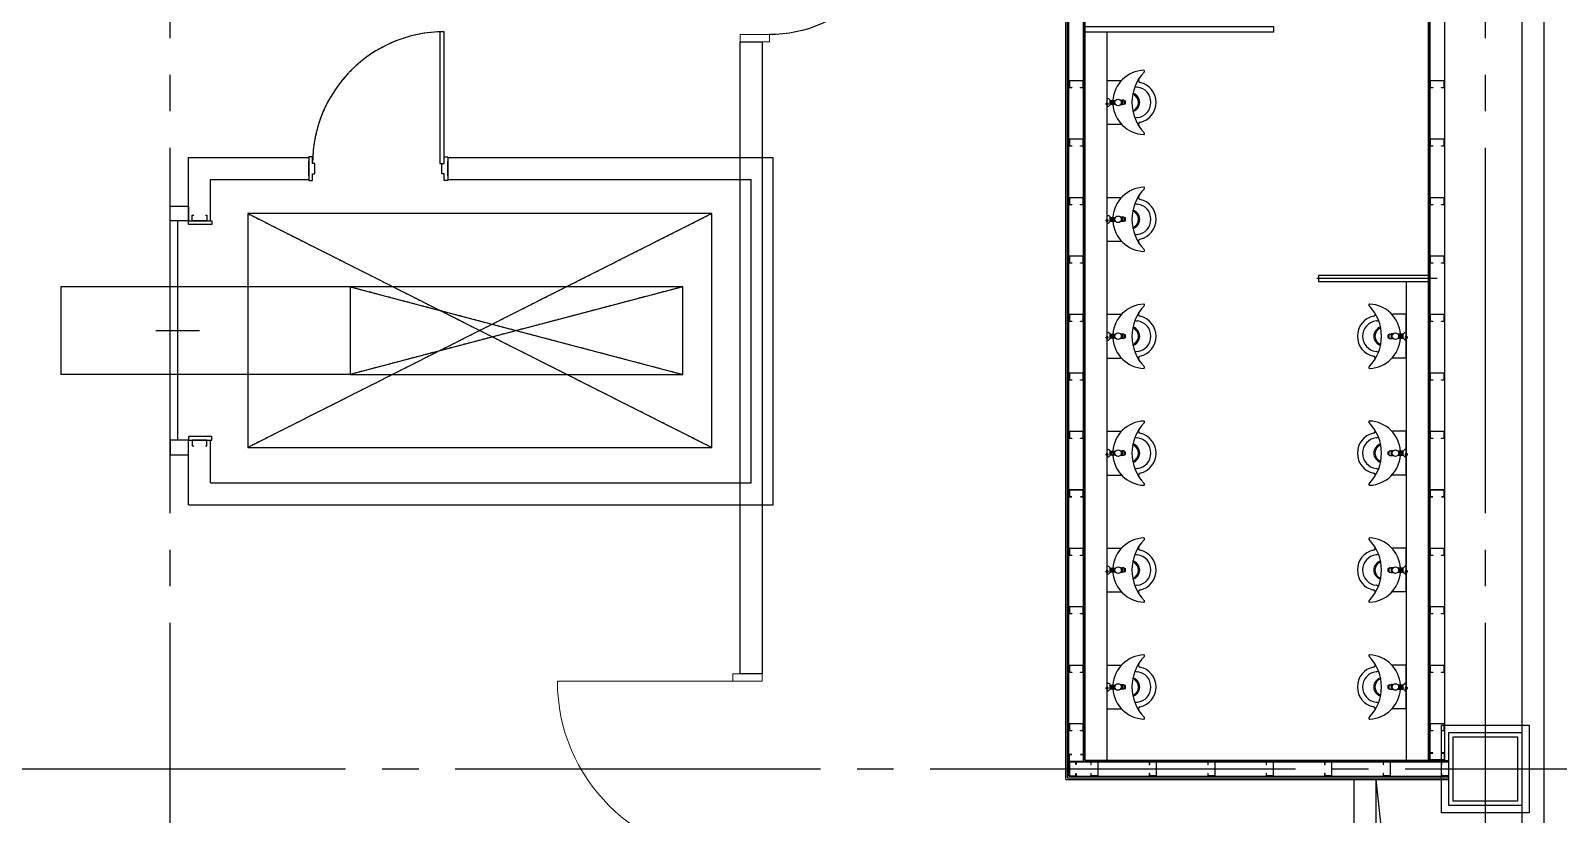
# Model space of a CAD drawing. Header units: millimetres. Extents: x -48783 to 40488, y 6477 to 32964.
# Drawn here: x 23304 to 24350, y 13319 to 13855 of the extents above; entities that cross this region are included whole.
import ezdxf

# ---------------------------------------------------------------- set-up
doc = ezdxf.new("R2010")
doc.units = ezdxf.units.MM
doc.header["$LTSCALE"] = 100
doc.linetypes.add('X-N-FAB-L20$0$COL-CEN-LIN', pattern=[3.25, 2.5, -0.25, 0.25, -0.25])
doc.linetypes.add('X-N-FAB-L20$0$HIDDENK1', pattern=[0.334, 0.167, -0.167])
for name, color, linetype in [('0-XREF', 7, 'Continuous'), ('X-N-FAB-L20$0$08', 8, 'Continuous'), ('X-N-FAB-L20$0$200K新增範圍', 8, 'Continuous'), ('X-N-FAB-L20$0$BLOCK', 8, 'Continuous'), ('X-N-FAB-L20$0$CCL', 8, 'X-N-FAB-L20$0$COL-CEN-LIN'), ('X-N-FAB-L20$0$COL', 8, 'Continuous'), ('X-N-FAB-L20$0$COL-S', 8, 'Continuous')]:
    doc.layers.add(name, color=color, linetype=linetype)

# ---------------------------------------------------------------- blocks, each defined once
blk = doc.blocks.new('X-N-FAB-L20$0$X-NFAB-UPS_L10$0$A$C65aec59f')
at = {"lineweight": 0}
for p, q in [((0, 1200), (-1200, 1200)), ((0, 1250), (20, 1250)), ((0, 1250), (0, 1200)), ((200, 1250), (0, 1250)), ((0, 1250), (20, 1250)), ((0, 1250), (20, 1250)), ((0, 1200), (200, 1200)), ((20, 1250), (180, 1250)), ((20, 1250), (180, 1250)), ((20, 1250), (180, 1250)), ((180, 1250), (200, 1250)), ((180, 1250), (200, 1250)), ((180, 1250), (200, 1250)), ((200, 1200), (200, 1250)), ((0, -1200), (-1200, -1200)), ((200, -1200), (0, -1200)), ((0, -1200), (0, -1250)), ((0, -1250), (20, -1250)), ((0, -1250), (200, -1250)), ((0, -1250), (20, -1250)), ((0, -1250), (20, -1250)), ((20, -1250), (180, -1250)), ((20, -1250), (180, -1250)), ((20, -1250), (180, -1250)), ((180, -1250), (200, -1250)), ((180, -1250), (200, -1250)), ((180, -1250), (200, -1250)), ((200, -1250), (200, -1200))]:
    blk.add_line(p, q, dxfattribs=at)
for centre, major_axis in [((0, 1200), (-849, 849)), ((0, -1200), (849, 849))]:
    blk.add_ellipse(centre, major_axis=major_axis, ratio=1, start_param=0.785398, end_param=2.356194, dxfattribs=at)
blk = doc.blocks.new('X-N-FAB-L20$0$X-NFAB-UPS_L10$0$A$C01469983')
at = {"lineweight": 0}
for p, q in [((-180, 0), (-200, 0)), ((-200, 0), (-200, -50)), ((0, 0), (-200, 0)), ((-180, 0), (-200, 0)), ((-180, 0), (-200, 0)), ((-20, 0), (-180, 0)), ((-20, 0), (-180, 0)), ((-20, 0), (-180, 0)), ((0, 0), (-20, 0)), ((0, 0), (-20, 0)), ((0, 0), (-20, 0)), ((0, -50), (0, 0)), ((-200, -50), (0, -50)), ((0, -950), (-200, -950)), ((-200, -950), (-200, -1000)), ((-180, -1000), (-200, -1000)), ((-200, -1000), (0, -1000)), ((-180, -1000), (-200, -1000)), ((-180, -1000), (-200, -1000)), ((-20, -1000), (-180, -1000)), ((-20, -1000), (-180, -1000)), ((-20, -1000), (-180, -1000)), ((0, -1000), (-20, -1000)), ((0, -1000), (-20, -1000)), ((0, -1000), (-20, -1000)), ((0, -1000), (0, -950))]:
    blk.add_line(p, q, dxfattribs=at)
blk.add_line((-200, -50), (-1100, -50))
at = {"lineweight": 0, "flags": 128}
blk.add_lwpolyline([(0, 0), (0, 100)], dxfattribs=at)
blk.add_arc((-200, -50), 900, 180, 270)
blk = doc.blocks.new('X-N-FAB-L20$0$A$C0e4649b7')
at = {"linetype": 'X-N-FAB-L20$0$HIDDENK1'}
for p, q in [((9275, 23208), (9275, 23641)), ((9275, 23641), (10099, 23641)), ((11049, 23641), (13275, 23641)), ((13275, 21266), (13275, 23641)), ((10099, 23516), (10099, 23616)), ((11049, 23516), (11049, 23616)), ((9425, 23208), (9425, 23491)), ((9425, 23491), (10099, 23491)), ((11049, 23491), (13125, 23491)), ((13125, 21416), (13125, 23491)), ((9680, 23258), (12857, 21658)), ((12857, 23258), (9680, 21658)), ((9200, 23208), (9200, 21708)), ((9275, 23208), (9425, 23208)), ((8401, 22758), (8401, 22158)), ((10381, 22758), (8401, 22758)), ((12657, 22758), (10381, 22158)), ((10381, 22758), (12657, 22158)), ((9050, 22458), (9350, 22458)), ((10381, 22158), (8401, 22158)), ((9275, 21266), (9275, 21708)), ((9275, 21708), (9425, 21708)), ((9425, 21416), (9425, 21708)), ((9425, 21416), (13125, 21416)), ((9275, 21266), (13275, 21266))]:
    blk.add_line(p, q, dxfattribs=at)
for points in [[(11024, 24502), (10994, 24502), (10994, 23602), (11024, 23602)], [(9275, 23208), (9150, 23208), (9150, 23308), (9275, 23308)], [(12857, 23258), (9680, 23258), (9680, 21658), (12857, 21658)], [(12657, 22758), (10381, 22758), (10381, 22158), (12657, 22158)], [(9275, 21708), (9150, 21708), (9150, 21608), (9275, 21608)]]:
    blk.add_lwpolyline(points, close=True, dxfattribs=at)
blk.add_lwpolyline([(13050, 24433), (13200, 24433), (13200, 20108), (13050, 20108)], close=True)
for points in [[(10099, 23485), (10124, 23485), (10124, 23530), (10139, 23530), (10139, 23602), (10124, 23602), (10124, 23647), (10099, 23647), (10099, 23485)], [(11049, 23485), (11024, 23485), (11024, 23530), (11009, 23530), (11009, 23602), (11024, 23602), (11024, 23647), (11049, 23647), (11049, 23485)], [(9390, 23248), (9400, 23248), (9400, 23208), (9300, 23208), (9300, 23248), (9310, 23248)], [(9410, 23208), (9435, 23208), (9435, 23183), (9275, 23183), (9275, 23208), (9300, 23208)], [(9410, 21708), (9435, 21708), (9435, 21733), (9275, 21733), (9275, 21708), (9300, 21708)], [(9390, 21668), (9400, 21668), (9400, 21708), (9300, 21708), (9300, 21668), (9310, 21668)]]:
    blk.add_lwpolyline(points, dxfattribs=at)
blk.add_arc((11024, 23602), 900, 90, 180, dxfattribs=at)
at = {"xscale": -1}
blk.add_blockref('X-N-FAB-L20$0$X-NFAB-UPS_L10$0$A$C01469983', (13050, 25433), dxfattribs=at)
at = {"xscale": -1, "rotation": 180}
blk.add_blockref('X-N-FAB-L20$0$X-NFAB-UPS_L10$0$A$C65aec59f', (13000, 18858), dxfattribs=at)
blk = doc.blocks.new('X-N-FAB-L20$0$A$C028b1125')
at = {"layer": 'X-N-FAB-L20$0$COL'}
blk.add_lwpolyline([(0, 60), (60, 60), (60, 0), (0, 0)], close=True, dxfattribs=at)
at = {"layer": 'X-N-FAB-L20$0$COL-S'}
for points in [[(5, 5), (5, 55), (55, 55), (55, 5)], [(8, 8), (8, 52), (52, 52), (52, 8)]]:
    blk.add_lwpolyline(points, close=True, dxfattribs=at)
blk = doc.blocks.new('X-N-FAB-L20$0$A$C20c95bda')
at = {"layer": 'X-N-FAB-L20$0$CCL'}
for p, q in [((24420, 0), (24420, 9160)), ((25320, 0), (25320, 9160)), ((240, 2750), (28330, 2750))]:
    blk.add_line(p, q, dxfattribs=at)
at = {"layer": 'X-N-FAB-L20$0$COL'}
blk.add_blockref('X-N-FAB-L20$0$A$C028b1125', (25290, 2720), dxfattribs=at)
blk = doc.blocks.new('X-N-FAB-L20$0$A$C1d07c4d4')
for centre, radius in [((24758.5, 3180.2), 0.2), ((24762.2, 3181.1), 1.1), ((24762.2, 3181.1), 0.6), ((24766, 3181.1), 2.25), ((24758.5, 3100.2), 0.2), ((24762.2, 3101.1), 1.1), ((24762.2, 3101.1), 0.6), ((24766, 3101.1), 2.25), ((24762.2, 3021.1), 1.1), ((24766, 3021.1), 2.25), ((24955.8, 3021.1), 2.25), ((24959.6, 3021.1), 1.1), ((24758.5, 3020.2), 0.2), ((24762.2, 3021.1), 0.6), ((24959.6, 3021.1), 0.6), ((24963.3, 3020.2), 0.2), ((24758.5, 2940.2), 0.2), ((24762.2, 2941.1), 1.1), ((24762.2, 2941.1), 0.6), ((24766, 2941.1), 2.25), ((24955.8, 2941.1), 2.25), ((24959.6, 2941.1), 1.1), ((24959.6, 2941.1), 0.6), ((24963.3, 2940.2), 0.2), ((24758.5, 2860.2), 0.2), ((24762.2, 2861.1), 1.1), ((24762.2, 2861.1), 0.6), ((24766, 2861.1), 2.25), ((24955.8, 2861.1), 2.25), ((24959.6, 2861.1), 1.1), ((24959.6, 2861.1), 0.6), ((24963.3, 2860.2), 0.2), ((24762.2, 2781.1), 1.1), ((24762.2, 2781.1), 0.6), ((24766, 2781.1), 2.25), ((24955.8, 2781.1), 2.25), ((24959.6, 2781.1), 1.1), ((24959.6, 2781.1), 0.6), ((24758.5, 2780.2), 0.2), ((24963.3, 2780.2), 0.2)]:
    blk.add_circle(centre, radius)
at = {"layer": 'X-N-FAB-L20$0$08'}
for p, q in [((24730.2, 2717.8), (24730.2, 3684.4)), ((24731.5, 2719), (24731.5, 3683.1)), ((24732.4, 2720), (24732.4, 3682.2)), ((24989.4, 3684.4), (24989.4, 2730.8)), ((24742.4, 2730), (24742.4, 3672.2)), ((24743.2, 2730.8), (24743.2, 3671.4)), ((24743.5, 2731.1), (24743.5, 3671.1)), ((24978.3, 3671.1), (24978.3, 2731.1)), ((24978.6, 3671.4), (24978.6, 2730.8)), ((24979.4, 3672.2), (24979.4, 2730.8)), ((25042.4, 3300), (25042.4, 2695)), ((25057.4, 3285), (25057.4, 2294)), ((24758.5, 2731.1), (24758.5, 3229.1)), ((24758.5, 3166.1), (24758.5, 3196.1)), ((24758.5, 3196.1), (24767.8, 3196.1)), ((24757.5, 3180.2), (24759.5, 3180.2)), ((24757.8, 3179.5), (24759.2, 3180.9)), ((24759.2, 3179.5), (24757.8, 3180.9)), ((24758.5, 3178.5), (24758.5, 3183.7)), ((24758.5, 3183.7), (24759.4, 3183.7)), ((24758.5, 3180.1), (24758.5, 3182.1)), ((24758.5, 3179.2), (24758.5, 3181.2)), ((24760.6, 3182.7), (24759.7, 3183.6)), ((24760.6, 3179.5), (24759.7, 3178.6)), ((24760.6, 3179.6), (24760.6, 3182.6)), ((24760.6, 3182.4), (24763.2, 3182.4)), ((24763.2, 3179.7), (24760.6, 3179.7)), ((24763.2, 3182.4), (24763.9, 3182.4)), ((24763.9, 3179.7), (24763.2, 3179.7)), ((24768, 3182.7), (24768.9, 3182.7)), ((24768.9, 3179.5), (24768, 3179.5)), ((24768.9, 3182.7), (24768.9, 3179.5)), ((24770.1, 3182.6), (24768.9, 3182.6)), ((24770.1, 3179.6), (24768.9, 3179.5)), ((24770.3, 3179.8), (24770.3, 3182.4)), ((24770.3, 3182.1), (24770.9, 3182.1)), ((24770.9, 3180.1), (24770.3, 3180.1)), ((24758.5, 3178.5), (24759.4, 3178.5)), ((24758.5, 3166.1), (24767.8, 3166.1)), ((24129.9, 3100), (24129.9, 3143.3)), ((24129.9, 3143.3), (24212.3, 3143.3)), ((24212.3, 3130.8), (24212.3, 3140.8)), ((24307.3, 3143.3), (24529.9, 3143.3)), ((24307.3, 3130.8), (24307.3, 3140.8)), ((24529.9, 2905.8), (24529.9, 3143.3)), ((24144.9, 3100), (24144.9, 3128.3)), ((24144.9, 3128.3), (24212.3, 3128.3)), ((24307.3, 3128.3), (24514.9, 3128.3)), ((24514.9, 2920.8), (24514.9, 3128.3)), ((24758.5, 3086.1), (24758.5, 3116.1)), ((24758.5, 3116.1), (24767.8, 3116.1)), ((24122.4, 3100), (24122.4, 2950)), ((24129.9, 3100), (24144.9, 3100)), ((24170.4, 3105), (24488.1, 2945)), ((24488.1, 3105), (24170.4, 2945)), ((24757.5, 3100.2), (24759.5, 3100.2)), ((24757.8, 3099.5), (24759.2, 3100.9)), ((24759.2, 3099.5), (24757.8, 3100.9)), ((24758.5, 3098.5), (24758.5, 3103.7)), ((24758.5, 3103.7), (24759.4, 3103.7)), ((24758.5, 3100.1), (24758.5, 3102.1)), ((24758.5, 3099.2), (24758.5, 3101.2)), ((24758.5, 3098.5), (24759.4, 3098.5)), ((24760.6, 3102.7), (24759.7, 3103.6)), ((24760.6, 3099.5), (24759.7, 3098.6)), ((24760.6, 3099.6), (24760.6, 3102.6)), ((24760.6, 3102.4), (24763.2, 3102.4)), ((24763.2, 3099.7), (24760.6, 3099.7)), ((24763.2, 3102.4), (24763.9, 3102.4)), ((24763.9, 3099.7), (24763.2, 3099.7)), ((24768, 3102.7), (24768.9, 3102.7)), ((24768.9, 3099.5), (24768, 3099.5)), ((24768.9, 3102.7), (24768.9, 3099.5)), ((24770.1, 3102.6), (24768.9, 3102.6)), ((24770.1, 3099.6), (24768.9, 3099.5)), ((24770.3, 3099.8), (24770.3, 3102.4)), ((24770.3, 3102.1), (24770.9, 3102.1)), ((24770.9, 3100.1), (24770.3, 3100.1)), ((24758.5, 3086.1), (24767.8, 3086.1)), ((24042.5, 3055), (24042.5, 2995)), ((24240.5, 3055), (24042.5, 3055)), ((24468.1, 3055), (24240.5, 2995)), ((24240.5, 3055), (24468.1, 2995)), ((24984.4, 3060.6), (24902, 3060.6)), ((24963.3, 3058.6), (24963.3, 2731.1)), ((24758.5, 3006.1), (24758.5, 3036.1)), ((24758.5, 3036.1), (24767.8, 3036.1)), ((24963.3, 3036.1), (24954.1, 3036.1)), ((24963.3, 3006.1), (24963.3, 3036.1)), ((24107.4, 3025), (24137.4, 3025)), ((24758.5, 3018.5), (24758.5, 3023.7)), ((24758.5, 3023.7), (24759.4, 3023.7)), ((24758.5, 3020.1), (24758.5, 3022.1)), ((24760.6, 3022.7), (24759.7, 3023.6)), ((24760.6, 3019.6), (24760.6, 3022.6)), ((24760.6, 3022.4), (24763.2, 3022.4)), ((24763.2, 3022.4), (24763.9, 3022.4)), ((24768, 3022.7), (24768.9, 3022.7)), ((24768.9, 3022.7), (24768.9, 3019.5)), ((24770.1, 3022.6), (24768.9, 3022.6)), ((24770.3, 3019.8), (24770.3, 3022.4)), ((24770.3, 3022.1), (24770.9, 3022.1)), ((24951.5, 3022.1), (24950.9, 3022.1)), ((24951.5, 3019.8), (24951.5, 3022.4)), ((24951.7, 3022.6), (24952.9, 3022.6)), ((24952.9, 3022.7), (24952.9, 3019.5)), ((24953.9, 3022.7), (24952.9, 3022.7)), ((24958.6, 3022.4), (24958, 3022.4)), ((24961.2, 3022.4), (24958.6, 3022.4)), ((24961.2, 3019.6), (24961.2, 3022.6)), ((24961.3, 3022.7), (24962.2, 3023.6)), ((24963.3, 3023.7), (24962.5, 3023.7)), ((24963.3, 3018.5), (24963.3, 3023.7)), ((24963.3, 3020.1), (24963.3, 3022.1)), ((24757.5, 3020.2), (24759.5, 3020.2)), ((24757.8, 3019.5), (24759.2, 3020.9)), ((24759.2, 3019.5), (24757.8, 3020.9)), ((24758.5, 3019.2), (24758.5, 3021.2)), ((24758.5, 3018.5), (24759.4, 3018.5)), ((24760.6, 3019.5), (24759.7, 3018.6)), ((24763.2, 3019.7), (24760.6, 3019.7)), ((24763.9, 3019.7), (24763.2, 3019.7)), ((24768.9, 3019.5), (24768, 3019.5)), ((24770.1, 3019.6), (24768.9, 3019.5)), ((24770.9, 3020.1), (24770.3, 3020.1)), ((24950.9, 3020.1), (24951.5, 3020.1)), ((24951.7, 3019.6), (24952.9, 3019.5)), ((24952.9, 3019.5), (24953.9, 3019.5)), ((24958, 3019.7), (24958.6, 3019.7)), ((24958.6, 3019.7), (24961.2, 3019.7)), ((24961.3, 3019.5), (24962.2, 3018.6)), ((24964.3, 3020.2), (24962.3, 3020.2)), ((24963.3, 3018.5), (24962.5, 3018.5)), ((24964, 3019.5), (24962.6, 3020.9)), ((24962.6, 3019.5), (24964, 3020.9)), ((24963.3, 3019.2), (24963.3, 3021.2)), ((24758.5, 3006.1), (24767.8, 3006.1)), ((24963.3, 3006.1), (24954.1, 3006.1)), ((24240.5, 2995), (24042.5, 2995)), ((24129.9, 2905.8), (24129.9, 2950)), ((24129.9, 2950), (24144.9, 2950)), ((24144.9, 2920.8), (24144.9, 2950)), ((24758.5, 2926.1), (24758.5, 2956.1)), ((24758.5, 2956.1), (24767.8, 2956.1)), ((24963.3, 2956.1), (24954.1, 2956.1)), ((24963.3, 2926.1), (24963.3, 2956.1)), ((24757.5, 2940.2), (24759.5, 2940.2)), ((24757.8, 2939.5), (24759.2, 2940.9)), ((24759.2, 2939.5), (24757.8, 2940.9)), ((24758.5, 2938.5), (24758.5, 2943.7)), ((24758.5, 2943.7), (24759.4, 2943.7)), ((24758.5, 2940.1), (24758.5, 2942.1)), ((24758.5, 2939.2), (24758.5, 2941.2)), ((24758.5, 2938.5), (24759.4, 2938.5)), ((24760.6, 2942.7), (24759.7, 2943.6)), ((24760.6, 2939.5), (24759.7, 2938.6)), ((24760.6, 2939.6), (24760.6, 2942.6)), ((24760.6, 2942.4), (24763.2, 2942.4)), ((24763.2, 2939.7), (24760.6, 2939.7)), ((24763.2, 2942.4), (24763.9, 2942.4)), ((24763.9, 2939.7), (24763.2, 2939.7)), ((24768, 2942.7), (24768.9, 2942.7)), ((24768.9, 2939.5), (24768, 2939.5)), ((24768.9, 2942.7), (24768.9, 2939.5)), ((24770.1, 2942.6), (24768.9, 2942.6)), ((24770.1, 2939.6), (24768.9, 2939.5)), ((24770.3, 2939.8), (24770.3, 2942.4)), ((24770.3, 2942.1), (24770.9, 2942.1)), ((24770.9, 2940.1), (24770.3, 2940.1)), ((24951.5, 2942.1), (24950.9, 2942.1)), ((24950.9, 2940.1), (24951.5, 2940.1)), ((24951.5, 2939.8), (24951.5, 2942.4)), ((24951.7, 2942.6), (24952.9, 2942.6)), ((24951.7, 2939.6), (24952.9, 2939.5)), ((24952.9, 2942.7), (24952.9, 2939.5)), ((24953.9, 2942.7), (24952.9, 2942.7)), ((24952.9, 2939.5), (24953.9, 2939.5)), ((24958.6, 2942.4), (24958, 2942.4)), ((24958, 2939.7), (24958.6, 2939.7)), ((24961.2, 2942.4), (24958.6, 2942.4)), ((24958.6, 2939.7), (24961.2, 2939.7)), ((24961.2, 2939.6), (24961.2, 2942.6)), ((24961.3, 2942.7), (24962.2, 2943.6)), ((24961.3, 2939.5), (24962.2, 2938.6)), ((24964.3, 2940.2), (24962.3, 2940.2)), ((24963.3, 2943.7), (24962.5, 2943.7)), ((24963.3, 2938.5), (24962.5, 2938.5)), ((24964, 2939.5), (24962.6, 2940.9)), ((24962.6, 2939.5), (24964, 2940.9)), ((24963.3, 2938.5), (24963.3, 2943.7)), ((24963.3, 2940.1), (24963.3, 2942.1)), ((24963.3, 2939.2), (24963.3, 2941.2)), ((24144.9, 2920.8), (24514.9, 2920.8)), ((24758.5, 2926.1), (24767.8, 2926.1)), ((24963.3, 2926.1), (24954.1, 2926.1)), ((24129.9, 2905.8), (24529.9, 2905.8)), ((24758.5, 2846.1), (24758.5, 2876.1)), ((24758.5, 2876.1), (24767.8, 2876.1)), ((24963.3, 2876.1), (24954.1, 2876.1)), ((24963.3, 2846.1), (24963.3, 2876.1)), ((24757.5, 2860.2), (24759.5, 2860.2)), ((24757.8, 2859.5), (24759.2, 2860.9)), ((24759.2, 2859.5), (24757.8, 2860.9)), ((24758.5, 2858.5), (24758.5, 2863.7)), ((24758.5, 2863.7), (24759.4, 2863.7)), ((24758.5, 2860.1), (24758.5, 2862.1)), ((24758.5, 2859.2), (24758.5, 2861.2)), ((24758.5, 2858.5), (24759.4, 2858.5)), ((24760.6, 2862.7), (24759.7, 2863.6)), ((24760.6, 2859.5), (24759.7, 2858.6)), ((24760.6, 2859.6), (24760.6, 2862.6)), ((24760.6, 2862.4), (24763.2, 2862.4)), ((24763.2, 2859.7), (24760.6, 2859.7)), ((24763.2, 2862.4), (24763.9, 2862.4)), ((24763.9, 2859.7), (24763.2, 2859.7)), ((24768, 2862.7), (24768.9, 2862.7)), ((24768.9, 2859.5), (24768, 2859.5)), ((24768.9, 2862.7), (24768.9, 2859.5)), ((24770.1, 2862.6), (24768.9, 2862.6)), ((24770.1, 2859.6), (24768.9, 2859.5)), ((24770.3, 2859.8), (24770.3, 2862.4)), ((24770.3, 2862.1), (24770.9, 2862.1)), ((24770.9, 2860.1), (24770.3, 2860.1)), ((24951.5, 2862.1), (24950.9, 2862.1)), ((24950.9, 2860.1), (24951.5, 2860.1)), ((24951.5, 2859.8), (24951.5, 2862.4)), ((24951.7, 2862.6), (24952.9, 2862.6)), ((24951.7, 2859.6), (24952.9, 2859.5)), ((24952.9, 2862.7), (24952.9, 2859.5)), ((24953.9, 2862.7), (24952.9, 2862.7)), ((24952.9, 2859.5), (24953.9, 2859.5)), ((24958.6, 2862.4), (24958, 2862.4)), ((24958, 2859.7), (24958.6, 2859.7)), ((24961.2, 2862.4), (24958.6, 2862.4)), ((24958.6, 2859.7), (24961.2, 2859.7)), ((24961.2, 2859.6), (24961.2, 2862.6)), ((24961.3, 2862.7), (24962.2, 2863.6)), ((24961.3, 2859.5), (24962.2, 2858.6)), ((24964.3, 2860.2), (24962.3, 2860.2)), ((24963.3, 2863.7), (24962.5, 2863.7)), ((24963.3, 2858.5), (24962.5, 2858.5)), ((24964, 2859.5), (24962.6, 2860.9)), ((24962.6, 2859.5), (24964, 2860.9)), ((24963.3, 2858.5), (24963.3, 2863.7)), ((24963.3, 2860.1), (24963.3, 2862.1)), ((24963.3, 2859.2), (24963.3, 2861.2)), ((24758.5, 2846.1), (24767.8, 2846.1)), ((24963.3, 2846.1), (24954.1, 2846.1)), ((24758.5, 2766.1), (24758.5, 2796.1)), ((24758.5, 2796.1), (24767.8, 2796.1)), ((24963.3, 2796.1), (24954.1, 2796.1)), ((24963.3, 2766.1), (24963.3, 2796.1)), ((24758.5, 2778.5), (24758.5, 2783.7)), ((24758.5, 2783.7), (24759.4, 2783.7)), ((24758.5, 2780.1), (24758.5, 2782.1)), ((24760.6, 2782.7), (24759.7, 2783.6)), ((24760.6, 2779.6), (24760.6, 2782.6)), ((24760.6, 2782.4), (24763.2, 2782.4)), ((24763.2, 2782.4), (24763.9, 2782.4)), ((24768, 2782.7), (24768.9, 2782.7)), ((24768.9, 2782.7), (24768.9, 2779.5)), ((24770.1, 2782.6), (24768.9, 2782.6)), ((24770.3, 2779.8), (24770.3, 2782.4)), ((24770.3, 2782.1), (24770.9, 2782.1)), ((24951.5, 2782.1), (24950.9, 2782.1)), ((24951.5, 2779.8), (24951.5, 2782.4)), ((24951.7, 2782.6), (24952.9, 2782.6)), ((24952.9, 2782.7), (24952.9, 2779.5)), ((24953.9, 2782.7), (24952.9, 2782.7)), ((24958.6, 2782.4), (24958, 2782.4)), ((24961.2, 2782.4), (24958.6, 2782.4)), ((24961.2, 2779.6), (24961.2, 2782.6)), ((24961.3, 2782.7), (24962.2, 2783.6)), ((24963.3, 2783.7), (24962.5, 2783.7)), ((24963.3, 2778.5), (24963.3, 2783.7)), ((24963.3, 2780.1), (24963.3, 2782.1)), ((24757.5, 2780.2), (24759.5, 2780.2)), ((24759.2, 2779.5), (24757.8, 2780.9)), ((24757.8, 2779.5), (24759.2, 2780.9)), ((24758.5, 2779.2), (24758.5, 2781.2)), ((24758.5, 2778.5), (24759.4, 2778.5)), ((24760.6, 2779.5), (24759.7, 2778.6)), ((24763.2, 2779.7), (24760.6, 2779.7)), ((24763.9, 2779.7), (24763.2, 2779.7)), ((24768.9, 2779.5), (24768, 2779.5)), ((24770.1, 2779.6), (24768.9, 2779.5)), ((24770.9, 2780.1), (24770.3, 2780.1)), ((24950.9, 2780.1), (24951.5, 2780.1)), ((24951.7, 2779.6), (24952.9, 2779.5)), ((24952.9, 2779.5), (24953.9, 2779.5)), ((24958, 2779.7), (24958.6, 2779.7)), ((24958.6, 2779.7), (24961.2, 2779.7)), ((24961.3, 2779.5), (24962.2, 2778.6)), ((24964.3, 2780.2), (24962.3, 2780.2)), ((24963.3, 2778.5), (24962.5, 2778.5)), ((24962.6, 2779.5), (24964, 2780.9)), ((24964, 2779.5), (24962.6, 2780.9)), ((24963.3, 2779.2), (24963.3, 2781.2)), ((24758.5, 2766.1), (24767.8, 2766.1)), ((24963.3, 2766.1), (24954.1, 2766.1)), ((24742.4, 2730), (24992.4, 2730)), ((24743.2, 2730.8), (24992.4, 2730.8)), ((24743.5, 2731.1), (24978.3, 2731.1)), ((24731.5, 2719), (24992.4, 2719)), ((24732.4, 2720), (24992.4, 2720)), ((24730.2, 2717.8), (24992.4, 2717.8)), ((24927.4, 2717.8), (24927.4, 2655)), ((24942.4, 2717.8), (24942.4, 2655)), ((24942.4, 2717.8), (25002.4, 2170)), ((25042.4, 2695), (25042.4, 2170))]:
    blk.add_line(p, q, dxfattribs=at)
for points in [[(24743.5, 3233.1), (24872.5, 3233.1), (24872.5, 3229.1), (24743.5, 3229.1)], [(24212.3, 3127.7), (24214.8, 3127.7), (24214.8, 3132.2), (24216.3, 3132.2), (24216.3, 3139.4), (24214.8, 3139.4), (24214.8, 3143.9), (24212.3, 3143.9), (24212.3, 3127.7)], [(24307.3, 3127.7), (24304.8, 3127.7), (24304.8, 3132.2), (24303.3, 3132.2), (24303.3, 3139.4), (24304.8, 3139.4), (24304.8, 3143.9), (24307.3, 3143.9), (24307.3, 3127.7)], [(24143.4, 3100), (24145.9, 3100), (24145.9, 3097.5), (24129.9, 3097.5), (24129.9, 3100), (24132.4, 3100)], [(24141.4, 3104), (24142.4, 3104), (24142.4, 3100), (24132.4, 3100), (24132.4, 3104), (24133.4, 3104)], [(24978.3, 3062.6), (24903.3, 3062.6), (24903.3, 3058.6), (24978.3, 3058.6)], [(24143.4, 2950), (24145.9, 2950), (24145.9, 2952.5), (24129.9, 2952.5), (24129.9, 2950), (24132.4, 2950)], [(24141.4, 2946), (24142.4, 2946), (24142.4, 2950), (24132.4, 2950), (24132.4, 2946), (24133.4, 2946)]]:
    blk.add_lwpolyline(points, dxfattribs=at)
for points in [[(24304.8, 3229.4), (24301.8, 3229.4), (24301.8, 3139.4), (24304.8, 3139.4)], [(24734.4, 3191.1), (24732.4, 3191.1), (24732.4, 3196.1), (24742.4, 3196.1), (24742.4, 3191.1), (24740.4, 3191.1), (24740.4, 3191.3), (24742.2, 3191.3), (24742.2, 3195.9), (24732.7, 3195.9), (24732.7, 3191.3), (24734.4, 3191.3)], [(24981.4, 3191.1), (24979.4, 3191.1), (24979.4, 3196.1), (24989.4, 3196.1), (24989.4, 3191.1), (24987.4, 3191.1), (24987.4, 3191.3), (24989.2, 3191.3), (24989.2, 3195.9), (24979.7, 3195.9), (24979.7, 3191.3), (24981.4, 3191.3)], [(24734.4, 3151.1), (24732.4, 3151.1), (24732.4, 3156.1), (24742.4, 3156.1), (24742.4, 3151.1), (24740.4, 3151.1), (24740.4, 3151.3), (24742.2, 3151.3), (24742.2, 3155.9), (24732.7, 3155.9), (24732.7, 3151.3), (24734.4, 3151.3)], [(24981.4, 3151.1), (24979.4, 3151.1), (24979.4, 3156.1), (24989.4, 3156.1), (24989.4, 3151.1), (24987.4, 3151.1), (24987.4, 3151.3), (24989.2, 3151.3), (24989.2, 3155.9), (24979.7, 3155.9), (24979.7, 3151.3), (24981.4, 3151.3)], [(24734.4, 3111.1), (24732.4, 3111.1), (24732.4, 3116.1), (24742.4, 3116.1), (24742.4, 3111.1), (24740.4, 3111.1), (24740.4, 3111.3), (24742.2, 3111.3), (24742.2, 3115.9), (24732.7, 3115.9), (24732.7, 3111.3), (24734.4, 3111.3)], [(24981.4, 3111.1), (24979.4, 3111.1), (24979.4, 3116.1), (24989.4, 3116.1), (24989.4, 3111.1), (24987.4, 3111.1), (24987.4, 3111.3), (24989.2, 3111.3), (24989.2, 3115.9), (24979.7, 3115.9), (24979.7, 3111.3), (24981.4, 3111.3)], [(24129.9, 3100), (24117.4, 3100), (24117.4, 3110), (24129.9, 3110)], [(24488.1, 3105), (24170.4, 3105), (24170.4, 2945), (24488.1, 2945)], [(24734.4, 3071.1), (24732.4, 3071.1), (24732.4, 3076.1), (24742.4, 3076.1), (24742.4, 3071.1), (24740.4, 3071.1), (24740.4, 3071.3), (24742.2, 3071.3), (24742.2, 3075.9), (24732.7, 3075.9), (24732.7, 3071.3), (24734.4, 3071.3)], [(24981.4, 3071.1), (24979.4, 3071.1), (24979.4, 3076.1), (24989.4, 3076.1), (24989.4, 3071.1), (24987.4, 3071.1), (24987.4, 3071.3), (24989.2, 3071.3), (24989.2, 3075.9), (24979.7, 3075.9), (24979.7, 3071.3), (24981.4, 3071.3)], [(24468.1, 3055), (24240.5, 3055), (24240.5, 2995), (24468.1, 2995)], [(24734.4, 3031.1), (24732.4, 3031.1), (24732.4, 3036.1), (24742.4, 3036.1), (24742.4, 3031.1), (24740.4, 3031.1), (24740.4, 3031.3), (24742.2, 3031.3), (24742.2, 3035.9), (24732.7, 3035.9), (24732.7, 3031.3), (24734.4, 3031.3)], [(24981.4, 3031.1), (24979.4, 3031.1), (24979.4, 3036.1), (24989.4, 3036.1), (24989.4, 3031.1), (24987.4, 3031.1), (24987.4, 3031.3), (24989.2, 3031.3), (24989.2, 3035.9), (24979.7, 3035.9), (24979.7, 3031.3), (24981.4, 3031.3)], [(24734.4, 2991.1), (24732.4, 2991.1), (24732.4, 2996.1), (24742.4, 2996.1), (24742.4, 2991.1), (24740.4, 2991.1), (24740.4, 2991.3), (24742.2, 2991.3), (24742.2, 2995.9), (24732.7, 2995.9), (24732.7, 2991.3), (24734.4, 2991.3)], [(24981.4, 2991.1), (24979.4, 2991.1), (24979.4, 2996.1), (24989.4, 2996.1), (24989.4, 2991.1), (24987.4, 2991.1), (24987.4, 2991.3), (24989.2, 2991.3), (24989.2, 2995.9), (24979.7, 2995.9), (24979.7, 2991.3), (24981.4, 2991.3)], [(24129.9, 2950), (24117.4, 2950), (24117.4, 2940), (24129.9, 2940)], [(24734.4, 2951.1), (24732.4, 2951.1), (24732.4, 2956.1), (24742.4, 2956.1), (24742.4, 2951.1), (24740.4, 2951.1), (24740.4, 2951.3), (24742.2, 2951.3), (24742.2, 2955.9), (24732.7, 2955.9), (24732.7, 2951.3), (24734.4, 2951.3)], [(24981.4, 2951.1), (24979.4, 2951.1), (24979.4, 2956.1), (24989.4, 2956.1), (24989.4, 2951.1), (24987.4, 2951.1), (24987.4, 2951.3), (24989.2, 2951.3), (24989.2, 2955.9), (24979.7, 2955.9), (24979.7, 2951.3), (24981.4, 2951.3)], [(24734.4, 2911.1), (24732.4, 2911.1), (24732.4, 2916.1), (24742.4, 2916.1), (24742.4, 2911.1), (24740.4, 2911.1), (24740.4, 2911.3), (24742.2, 2911.3), (24742.2, 2915.9), (24732.7, 2915.9), (24732.7, 2911.3), (24734.4, 2911.3)], [(24981.4, 2911.1), (24979.4, 2911.1), (24979.4, 2916.1), (24989.4, 2916.1), (24989.4, 2911.1), (24987.4, 2911.1), (24987.4, 2911.3), (24989.2, 2911.3), (24989.2, 2915.9), (24979.7, 2915.9), (24979.7, 2911.3), (24981.4, 2911.3)], [(24734.4, 2871.1), (24732.4, 2871.1), (24732.4, 2876.1), (24742.4, 2876.1), (24742.4, 2871.1), (24740.4, 2871.1), (24740.4, 2871.3), (24742.2, 2871.3), (24742.2, 2875.9), (24732.7, 2875.9), (24732.7, 2871.3), (24734.4, 2871.3)], [(24981.4, 2871.1), (24979.4, 2871.1), (24979.4, 2876.1), (24989.4, 2876.1), (24989.4, 2871.1), (24987.4, 2871.1), (24987.4, 2871.3), (24989.2, 2871.3), (24989.2, 2875.9), (24979.7, 2875.9), (24979.7, 2871.3), (24981.4, 2871.3)], [(24734.4, 2831.1), (24732.4, 2831.1), (24732.4, 2836.1), (24742.4, 2836.1), (24742.4, 2831.1), (24740.4, 2831.1), (24740.4, 2831.3), (24742.2, 2831.3), (24742.2, 2835.9), (24732.7, 2835.9), (24732.7, 2831.3), (24734.4, 2831.3)], [(24981.4, 2831.1), (24979.4, 2831.1), (24979.4, 2836.1), (24989.4, 2836.1), (24989.4, 2831.1), (24987.4, 2831.1), (24987.4, 2831.3), (24989.2, 2831.3), (24989.2, 2835.9), (24979.7, 2835.9), (24979.7, 2831.3), (24981.4, 2831.3)], [(24734.4, 2791.1), (24732.4, 2791.1), (24732.4, 2796.1), (24742.4, 2796.1), (24742.4, 2791.1), (24740.4, 2791.1), (24740.4, 2791.3), (24742.2, 2791.3), (24742.2, 2795.9), (24732.7, 2795.9), (24732.7, 2791.3), (24734.4, 2791.3)], [(24981.4, 2791.1), (24979.4, 2791.1), (24979.4, 2796.1), (24989.4, 2796.1), (24989.4, 2791.1), (24987.4, 2791.1), (24987.4, 2791.3), (24989.2, 2791.3), (24989.2, 2795.9), (24979.7, 2795.9), (24979.7, 2791.3), (24981.4, 2791.3)], [(24734.4, 2751.1), (24732.4, 2751.1), (24732.4, 2756.1), (24742.4, 2756.1), (24742.4, 2751.1), (24740.4, 2751.1), (24740.4, 2751.3), (24742.2, 2751.3), (24742.2, 2755.9), (24732.7, 2755.9), (24732.7, 2751.3), (24734.4, 2751.3)], [(24981.4, 2751.1), (24979.4, 2751.1), (24979.4, 2756.1), (24989.4, 2756.1), (24989.4, 2751.1), (24987.4, 2751.1), (24987.4, 2751.3), (24989.2, 2751.3), (24989.2, 2755.9), (24979.7, 2755.9), (24979.7, 2751.3), (24981.4, 2751.3)], [(24987.4, 2755), (25047.4, 2755), (25047.4, 2695), (24987.4, 2695)], [(24992.4, 2700), (24992.4, 2750), (25042.4, 2750), (25042.4, 2700)], [(24995.4, 2703), (24995.4, 2747), (25039.4, 2747), (25039.4, 2703)], [(24734.4, 2735), (24732.4, 2735), (24732.4, 2730), (24742.4, 2730), (24742.4, 2735), (24740.4, 2735), (24740.4, 2734.8), (24742.2, 2734.8), (24742.2, 2730.2), (24732.7, 2730.2), (24732.7, 2734.8), (24734.4, 2734.8)], [(24737.4, 2722), (24737.4, 2720), (24732.4, 2720), (24732.4, 2730), (24737.4, 2730), (24737.4, 2728), (24737.2, 2728), (24737.2, 2729.8), (24732.7, 2729.8), (24732.7, 2720.2), (24737.2, 2720.2), (24737.2, 2722)], [(24747.4, 2722), (24747.4, 2720), (24752.4, 2720), (24752.4, 2730), (24747.4, 2730), (24747.4, 2728), (24747.7, 2728), (24747.7, 2729.8), (24752.2, 2729.8), (24752.2, 2720.2), (24747.7, 2720.2), (24747.7, 2722)], [(24787.4, 2722), (24787.4, 2720), (24792.4, 2720), (24792.4, 2730), (24787.4, 2730), (24787.4, 2728), (24787.7, 2728), (24787.7, 2729.8), (24792.2, 2729.8), (24792.2, 2720.2), (24787.7, 2720.2), (24787.7, 2722)], [(24827.4, 2722), (24827.4, 2720), (24832.4, 2720), (24832.4, 2730), (24827.4, 2730), (24827.4, 2728), (24827.7, 2728), (24827.7, 2729.8), (24832.2, 2729.8), (24832.2, 2720.2), (24827.7, 2720.2), (24827.7, 2722)], [(24867.4, 2722), (24867.4, 2720), (24872.4, 2720), (24872.4, 2730), (24867.4, 2730), (24867.4, 2728), (24867.7, 2728), (24867.7, 2729.8), (24872.2, 2729.8), (24872.2, 2720.2), (24867.7, 2720.2), (24867.7, 2722)], [(24907.4, 2722), (24907.4, 2720), (24912.4, 2720), (24912.4, 2730), (24907.4, 2730), (24907.4, 2728), (24907.7, 2728), (24907.7, 2729.8), (24912.2, 2729.8), (24912.2, 2720.2), (24907.7, 2720.2), (24907.7, 2722)], [(24947.4, 2722), (24947.4, 2720), (24952.4, 2720), (24952.4, 2730), (24947.4, 2730), (24947.4, 2728), (24947.7, 2728), (24947.7, 2729.8), (24952.2, 2729.8), (24952.2, 2720.2), (24947.7, 2720.2), (24947.7, 2722)], [(24981.4, 2736.1), (24979.4, 2736.1), (24979.4, 2731.1), (24989.4, 2731.1), (24989.4, 2736.1), (24987.4, 2736.1), (24987.4, 2735.9), (24989.2, 2735.9), (24989.2, 2731.3), (24979.7, 2731.3), (24979.7, 2735.9), (24981.4, 2735.9)], [(24987.4, 2722), (24987.4, 2720), (24992.4, 2720), (24992.4, 2730), (24987.4, 2730), (24987.4, 2728), (24987.7, 2728), (24987.7, 2729.8), (24992.2, 2729.8), (24992.2, 2720.2), (24987.7, 2720.2), (24987.7, 2722)]]:
    blk.add_lwpolyline(points, close=True, dxfattribs=at)
for centre, radius, start, end in [((24304.8, 3139.4), 90, 90, 180), ((24784.5, 3181.1), 22, 92.3849, 176.4819), ((24805.5, 3181.1), 30, 135.6739, 224.326), ((24783.6, 3202.5), 0.6, 315.673, 92.3857), ((24767.8, 3197.6), 1.5, 270, 315.402), ((24779.7, 3195.5), 4, 238.03, 263.229), ((24778, 3181.1), 10.5, 0, 83.229), ((24781.4, 3196.2), 1.5, 147.9269, 257.518), ((24778, 3181.1), 14, 0, 77.518), ((24759.4, 3183.3), 0.4, 46.33, 90), ((24760.5, 3182.6), 0.15, 0, 46.332), ((24760.5, 3179.6), 0.15, 313.668, 0), ((24784.5, 3181.1), 22, 183.5181, 267.621), ((24763.9, 3183.2), 0.8, 270, 315.177), ((24763.9, 3178.9), 0.8, 44.823, 90), ((24768, 3183.7), 1, 232.401, 270), ((24768, 3178.5), 1, 90, 127.5987), ((24770.1, 3182.4), 0.2, 0, 88.979), ((24770.1, 3179.8), 0.2, 271.021, 0), ((24770.9, 3181.9), 0.2, 0.566, 88.909), ((24770.9, 3180.3), 0.2, 271.091, 359.44), ((24691.1, 3181.1), 80, 359.437, 0.563), ((24773.8, 3181.1), 6.15, 291.471, 68.53), ((24774.3, 3181.1), 6.55, 286.967, 73.033), ((24778, 3181.1), 10.5, 276.771, 0), ((24778, 3181.1), 14, 282.482, 0), ((24759.4, 3178.9), 0.4, 270, 313.669), ((24779.7, 3166.7), 4, 96.771, 121.9701), ((24767.8, 3164.6), 1.5, 44.598, 90.0009), ((24781.4, 3166), 1.5, 102.4818, 212.072), ((24783.6, 3159.7), 0.6, 267.614, 44.327), ((24784.5, 3101.1), 22, 92.3849, 176.4819), ((24767.8, 3117.6), 1.5, 270, 315.402), ((24805.5, 3101.1), 30, 135.6739, 224.326), ((24781.4, 3116.2), 1.5, 147.9269, 257.518), ((24783.6, 3122.5), 0.6, 315.673, 92.3857), ((24773.8, 3101.1), 6.15, 291.471, 68.53), ((24774.3, 3101.1), 6.55, 286.967, 73.033), ((24779.7, 3115.5), 4, 238.03, 263.229), ((24778, 3101.1), 10.5, 0, 83.229), ((24778, 3101.1), 14, 0, 77.518), ((24759.4, 3103.3), 0.4, 46.33, 90), ((24759.4, 3098.9), 0.4, 270, 313.669), ((24760.5, 3102.6), 0.15, 0, 46.332), ((24760.5, 3099.6), 0.15, 313.668, 0), ((24784.5, 3101.1), 22, 183.5181, 267.621), ((24763.9, 3103.2), 0.8, 270, 315.177), ((24763.9, 3098.9), 0.8, 44.823, 90), ((24768, 3103.7), 1, 232.401, 270), ((24768, 3098.5), 1, 90, 127.5987), ((24770.1, 3102.4), 0.2, 0, 88.979), ((24770.1, 3099.8), 0.2, 271.021, 0), ((24770.9, 3101.9), 0.2, 0.566, 88.909), ((24770.9, 3100.3), 0.2, 271.091, 359.44), ((24691.1, 3101.1), 80, 359.437, 0.563), ((24778, 3101.1), 10.5, 276.771, 0), ((24778, 3101.1), 14, 282.482, 0), ((24767.8, 3084.6), 1.5, 44.598, 90.0009), ((24779.7, 3086.7), 4, 96.771, 121.9701), ((24781.4, 3086), 1.5, 102.4818, 212.072), ((24783.6, 3079.7), 0.6, 267.614, 44.327), ((24784.5, 3021.1), 22, 92.3849, 176.4819), ((24783.6, 3042.5), 0.6, 315.673, 92.3857), ((24938.2, 3042.5), 0.6, 87.6143, 224.327), ((24937.3, 3021.1), 22, 3.5181, 87.6151), ((24767.8, 3037.6), 1.5, 270, 315.402), ((24805.5, 3021.1), 30, 135.6739, 224.326), ((24781.4, 3036.2), 1.5, 147.9269, 257.518), ((24778, 3021.1), 14, 0, 77.518), ((24943.8, 3021.1), 14, 102.482, 180), ((24916.3, 3021.1), 30, 315.674, 44.3261), ((24940.5, 3036.2), 1.5, 282.482, 32.0731), ((24954.1, 3037.6), 1.5, 224.598, 270), ((24759.4, 3023.3), 0.4, 46.33, 90), ((24760.5, 3022.6), 0.15, 0, 46.332), ((24763.9, 3023.2), 0.8, 270, 315.177), ((24768, 3023.7), 1, 232.401, 270), ((24770.1, 3022.4), 0.2, 0, 88.979), ((24770.9, 3021.9), 0.2, 0.566, 88.909), ((24773.8, 3021.1), 6.15, 291.471, 68.53), ((24774.3, 3021.1), 6.55, 286.967, 73.033), ((24779.7, 3035.5), 4, 238.03, 263.229), ((24778, 3021.1), 10.5, 0, 83.229), ((24943.8, 3021.1), 10.5, 96.771, 180), ((24947.6, 3021.1), 6.55, 106.967, 253.033), ((24948, 3021.1), 6.15, 111.47, 248.529), ((24942.1, 3035.5), 4, 276.771, 301.97), ((24950.9, 3021.9), 0.2, 91.091, 179.434), ((24951.7, 3022.4), 0.2, 91.021, 180), ((24953.9, 3023.7), 1, 270, 307.599), ((24958, 3023.2), 0.8, 224.823, 270), ((24961.4, 3022.6), 0.15, 133.668, 180), ((24962.5, 3023.3), 0.4, 90, 133.67), ((24759.4, 3018.9), 0.4, 270, 313.669), ((24760.5, 3019.6), 0.15, 313.668, 0), ((24784.5, 3021.1), 22, 183.5181, 267.621), ((24763.9, 3018.9), 0.8, 44.823, 90), ((24768, 3018.5), 1, 90, 127.5987), ((24770.1, 3019.8), 0.2, 271.021, 0), ((24770.9, 3020.3), 0.2, 271.091, 359.44), ((24691.1, 3021.1), 80, 359.437, 0.563), ((24778, 3021.1), 10.5, 276.771, 0), ((24778, 3021.1), 14, 282.482, 0), ((24943.8, 3021.1), 14, 180, 257.518), ((24943.8, 3021.1), 10.5, 180, 263.229), ((24937.3, 3021.1), 22, 272.379, 356.4819), ((25030.7, 3021.1), 80, 179.437, 180.563), ((24950.9, 3020.3), 0.2, 180.56, 268.909), ((24951.7, 3019.8), 0.2, 180, 268.979), ((24953.9, 3018.5), 1, 52.4013, 90), ((24958, 3018.9), 0.8, 90, 135.177), ((24961.4, 3019.6), 0.15, 180, 226.332), ((24962.5, 3018.9), 0.4, 226.331, 270), ((24767.8, 3004.6), 1.5, 44.598, 90.0009), ((24779.7, 3006.7), 4, 96.771, 121.9701), ((24781.4, 3006), 1.5, 102.4818, 212.072), ((24940.5, 3006), 1.5, 327.928, 77.5182), ((24942.1, 3006.7), 4, 58.0299, 83.229), ((24954.1, 3004.6), 1.5, 89.9991, 135.402), ((24783.6, 2999.7), 0.6, 267.614, 44.327), ((24938.2, 2999.7), 0.6, 135.673, 272.386), ((24784.5, 2941.1), 22, 92.3849, 176.4819), ((24805.5, 2941.1), 30, 135.6739, 224.326), ((24783.6, 2962.5), 0.6, 315.673, 92.3857), ((24938.2, 2962.5), 0.6, 87.6143, 224.327), ((24916.3, 2941.1), 30, 315.674, 44.3261), ((24937.3, 2941.1), 22, 3.5181, 87.6151), ((24767.8, 2957.6), 1.5, 270, 315.402), ((24779.7, 2955.5), 4, 238.03, 263.229), ((24778, 2941.1), 10.5, 0, 83.229), ((24781.4, 2956.2), 1.5, 147.9269, 257.518), ((24778, 2941.1), 14, 0, 77.518), ((24943.8, 2941.1), 14, 102.482, 180), ((24943.8, 2941.1), 10.5, 96.771, 180), ((24940.5, 2956.2), 1.5, 282.482, 32.0731), ((24942.1, 2955.5), 4, 276.771, 301.97), ((24954.1, 2957.6), 1.5, 224.598, 270), ((24759.4, 2943.3), 0.4, 46.33, 90), ((24759.4, 2938.9), 0.4, 270, 313.669), ((24760.5, 2942.6), 0.15, 0, 46.332), ((24760.5, 2939.6), 0.15, 313.668, 0), ((24784.5, 2941.1), 22, 183.5181, 267.621), ((24763.9, 2943.2), 0.8, 270, 315.177), ((24763.9, 2938.9), 0.8, 44.823, 90), ((24768, 2943.7), 1, 232.401, 270), ((24768, 2938.5), 1, 90, 127.5987), ((24770.1, 2942.4), 0.2, 0, 88.979), ((24770.1, 2939.8), 0.2, 271.021, 0), ((24770.9, 2941.9), 0.2, 0.566, 88.909), ((24770.9, 2940.3), 0.2, 271.091, 359.44), ((24691.1, 2941.1), 80, 359.437, 0.563), ((24773.8, 2941.1), 6.15, 291.471, 68.53), ((24774.3, 2941.1), 6.55, 286.967, 73.033), ((24778, 2941.1), 10.5, 276.771, 0), ((24778, 2941.1), 14, 282.482, 0), ((24943.8, 2941.1), 14, 180, 257.518), ((24943.8, 2941.1), 10.5, 180, 263.229), ((24937.3, 2941.1), 22, 272.379, 356.4819), ((24947.6, 2941.1), 6.55, 106.967, 253.033), ((24948, 2941.1), 6.15, 111.47, 248.529), ((24950.9, 2941.9), 0.2, 91.091, 179.434), ((25030.7, 2941.1), 80, 179.437, 180.563), ((24950.9, 2940.3), 0.2, 180.56, 268.909), ((24951.7, 2942.4), 0.2, 91.021, 180), ((24951.7, 2939.8), 0.2, 180, 268.979), ((24953.9, 2943.7), 1, 270, 307.599), ((24953.9, 2938.5), 1, 52.4013, 90), ((24958, 2943.2), 0.8, 224.823, 270), ((24958, 2938.9), 0.8, 90, 135.177), ((24961.4, 2942.6), 0.15, 133.668, 180), ((24961.4, 2939.6), 0.15, 180, 226.332), ((24962.5, 2943.3), 0.4, 90, 133.67), ((24962.5, 2938.9), 0.4, 226.331, 270), ((24779.7, 2926.7), 4, 96.771, 121.9701), ((24942.1, 2926.7), 4, 58.0299, 83.229), ((24767.8, 2924.6), 1.5, 44.598, 90.0009), ((24781.4, 2926), 1.5, 102.4818, 212.072), ((24783.6, 2919.7), 0.6, 267.614, 44.327), ((24938.2, 2919.7), 0.6, 135.673, 272.386), ((24940.5, 2926), 1.5, 327.928, 77.5182), ((24954.1, 2924.6), 1.5, 89.9991, 135.402), ((24784.5, 2861.1), 22, 92.3849, 176.4819), ((24767.8, 2877.6), 1.5, 270, 315.402), ((24805.5, 2861.1), 30, 135.6739, 224.326), ((24781.4, 2876.2), 1.5, 147.9269, 257.518), ((24783.6, 2882.5), 0.6, 315.673, 92.3857), ((24938.2, 2882.5), 0.6, 87.6143, 224.327), ((24916.3, 2861.1), 30, 315.674, 44.3261), ((24937.3, 2861.1), 22, 3.5181, 87.6151), ((24940.5, 2876.2), 1.5, 282.482, 32.0731), ((24954.1, 2877.6), 1.5, 224.598, 270), ((24773.8, 2861.1), 6.15, 291.471, 68.53), ((24774.3, 2861.1), 6.55, 286.967, 73.033), ((24779.7, 2875.5), 4, 238.03, 263.229), ((24778, 2861.1), 10.5, 0, 83.229), ((24778, 2861.1), 14, 0, 77.518), ((24943.8, 2861.1), 14, 102.482, 180), ((24943.8, 2861.1), 10.5, 96.771, 180), ((24947.6, 2861.1), 6.55, 106.967, 253.033), ((24948, 2861.1), 6.15, 111.47, 248.529), ((24942.1, 2875.5), 4, 276.771, 301.97), ((24759.4, 2863.3), 0.4, 46.33, 90), ((24759.4, 2858.9), 0.4, 270, 313.669), ((24760.5, 2862.6), 0.15, 0, 46.332), ((24760.5, 2859.6), 0.15, 313.668, 0), ((24784.5, 2861.1), 22, 183.5181, 267.621), ((24763.9, 2863.2), 0.8, 270, 315.177), ((24763.9, 2858.9), 0.8, 44.823, 90), ((24768, 2863.7), 1, 232.401, 270), ((24768, 2858.5), 1, 90, 127.5987), ((24770.1, 2862.4), 0.2, 0, 88.979), ((24770.1, 2859.8), 0.2, 271.021, 0), ((24770.9, 2861.9), 0.2, 0.566, 88.909), ((24770.9, 2860.3), 0.2, 271.091, 359.44), ((24691.1, 2861.1), 80, 359.437, 0.563), ((24778, 2861.1), 10.5, 276.771, 0), ((24778, 2861.1), 14, 282.482, 0), ((24943.8, 2861.1), 14, 180, 257.518), ((24943.8, 2861.1), 10.5, 180, 263.229), ((24937.3, 2861.1), 22, 272.379, 356.4819), ((24950.9, 2861.9), 0.2, 91.091, 179.434), ((25030.7, 2861.1), 80, 179.437, 180.563), ((24950.9, 2860.3), 0.2, 180.56, 268.909), ((24951.7, 2862.4), 0.2, 91.021, 180), ((24951.7, 2859.8), 0.2, 180, 268.979), ((24953.9, 2863.7), 1, 270, 307.599), ((24953.9, 2858.5), 1, 52.4013, 90), ((24958, 2863.2), 0.8, 224.823, 270), ((24958, 2858.9), 0.8, 90, 135.177), ((24961.4, 2862.6), 0.15, 133.668, 180), ((24961.4, 2859.6), 0.15, 180, 226.332), ((24962.5, 2863.3), 0.4, 90, 133.67), ((24962.5, 2858.9), 0.4, 226.331, 270), ((24767.8, 2844.6), 1.5, 44.598, 90.0009), ((24779.7, 2846.7), 4, 96.771, 121.9701), ((24781.4, 2846), 1.5, 102.4818, 212.072), ((24940.5, 2846), 1.5, 327.928, 77.5182), ((24942.1, 2846.7), 4, 58.0299, 83.229), ((24954.1, 2844.6), 1.5, 89.9991, 135.402), ((24783.6, 2839.7), 0.6, 267.614, 44.327), ((24938.2, 2839.7), 0.6, 135.673, 272.386), ((24784.5, 2781.1), 22, 92.3849, 176.4819), ((24783.6, 2802.5), 0.6, 315.673, 92.3857), ((24938.2, 2802.5), 0.6, 87.6143, 224.327), ((24937.3, 2781.1), 22, 3.5181, 87.6151), ((24767.8, 2797.6), 1.5, 270, 315.402), ((24805.5, 2781.1), 30, 135.6739, 224.326), ((24779.7, 2795.5), 4, 238.03, 263.229), ((24781.4, 2796.2), 1.5, 147.9269, 257.518), ((24778, 2781.1), 14, 0, 77.518), ((24943.8, 2781.1), 14, 102.482, 180), ((24916.3, 2781.1), 30, 315.674, 44.3261), ((24940.5, 2796.2), 1.5, 282.482, 32.0731), ((24942.1, 2795.5), 4, 276.771, 301.97), ((24954.1, 2797.6), 1.5, 224.598, 270), ((24759.4, 2783.3), 0.4, 46.33, 90), ((24760.5, 2782.6), 0.15, 0, 46.332), ((24763.9, 2783.2), 0.8, 270, 315.177), ((24768, 2783.7), 1, 232.401, 270), ((24770.1, 2782.4), 0.2, 0, 88.979), ((24770.9, 2781.9), 0.2, 0.566, 88.909), ((24691.1, 2781.1), 80, 359.437, 0.563), ((24773.8, 2781.1), 6.15, 291.471, 68.53), ((24774.3, 2781.1), 6.55, 286.967, 73.033), ((24778, 2781.1), 10.5, 0, 83.229), ((24943.8, 2781.1), 10.5, 96.771, 180), ((24947.6, 2781.1), 6.55, 106.967, 253.033), ((24948, 2781.1), 6.15, 111.47, 248.529), ((24950.9, 2781.9), 0.2, 91.091, 179.434), ((25030.7, 2781.1), 80, 179.437, 180.563), ((24951.7, 2782.4), 0.2, 91.021, 180), ((24953.9, 2783.7), 1, 270, 307.599), ((24958, 2783.2), 0.8, 224.823, 270), ((24961.4, 2782.6), 0.15, 133.668, 180), ((24962.5, 2783.3), 0.4, 90, 133.67), ((24759.4, 2778.9), 0.4, 270, 313.669), ((24760.5, 2779.6), 0.15, 313.668, 0), ((24784.5, 2781.1), 22, 183.5181, 267.621), ((24763.9, 2778.9), 0.8, 44.823, 90), ((24768, 2778.5), 1, 90, 127.5987), ((24770.1, 2779.8), 0.2, 271.021, 0), ((24770.9, 2780.3), 0.2, 271.091, 359.44), ((24778, 2781.1), 10.5, 276.771, 0), ((24778, 2781.1), 14, 282.482, 0), ((24943.8, 2781.1), 14, 180, 257.518), ((24943.8, 2781.1), 10.5, 180, 263.229), ((24937.3, 2781.1), 22, 272.379, 356.4819), ((24950.9, 2780.3), 0.2, 180.56, 268.909), ((24951.7, 2779.8), 0.2, 180, 268.979), ((24953.9, 2778.5), 1, 52.4013, 90), ((24958, 2778.9), 0.8, 90, 135.177), ((24961.4, 2779.6), 0.15, 180, 226.332), ((24962.5, 2778.9), 0.4, 226.331, 270), ((24767.8, 2764.6), 1.5, 44.598, 90.0009), ((24779.7, 2766.7), 4, 96.771, 121.9701), ((24781.4, 2766), 1.5, 102.4818, 212.072), ((24940.5, 2766), 1.5, 327.928, 77.5182), ((24942.1, 2766.7), 4, 58.0299, 83.229), ((24954.1, 2764.6), 1.5, 89.9991, 135.402), ((24783.6, 2759.7), 0.6, 267.614, 44.327), ((24938.2, 2759.7), 0.6, 135.673, 272.386)]:
    blk.add_arc(centre, radius, start, end, dxfattribs=at)
blk = doc.blocks.new('X-N-FAB-L20')
blk.add_blockref('X-N-FAB-L20$0$A$C1d07c4d4', (-717.4, 10625))
at = {"layer": 'X-N-FAB-L20$0$200K新增範圍', "xscale": 0.1, "yscale": 0.1, "zscale": 0.1}
blk.add_blockref('X-N-FAB-L20$0$A$C0e4649b7', (22485, 11404.2), dxfattribs=at)
at = {"layer": 'X-N-FAB-L20$0$BLOCK'}
blk.add_blockref('X-N-FAB-L20$0$A$C20c95bda', (-1020, 10600), dxfattribs=at)

msp = doc.modelspace()

# ---------------------------------------------------------------- block references
at = {"layer": '0-XREF'}
msp.add_blockref('X-N-FAB-L20', (0, 0), dxfattribs=at)

doc.saveas('drawing.dxf')
